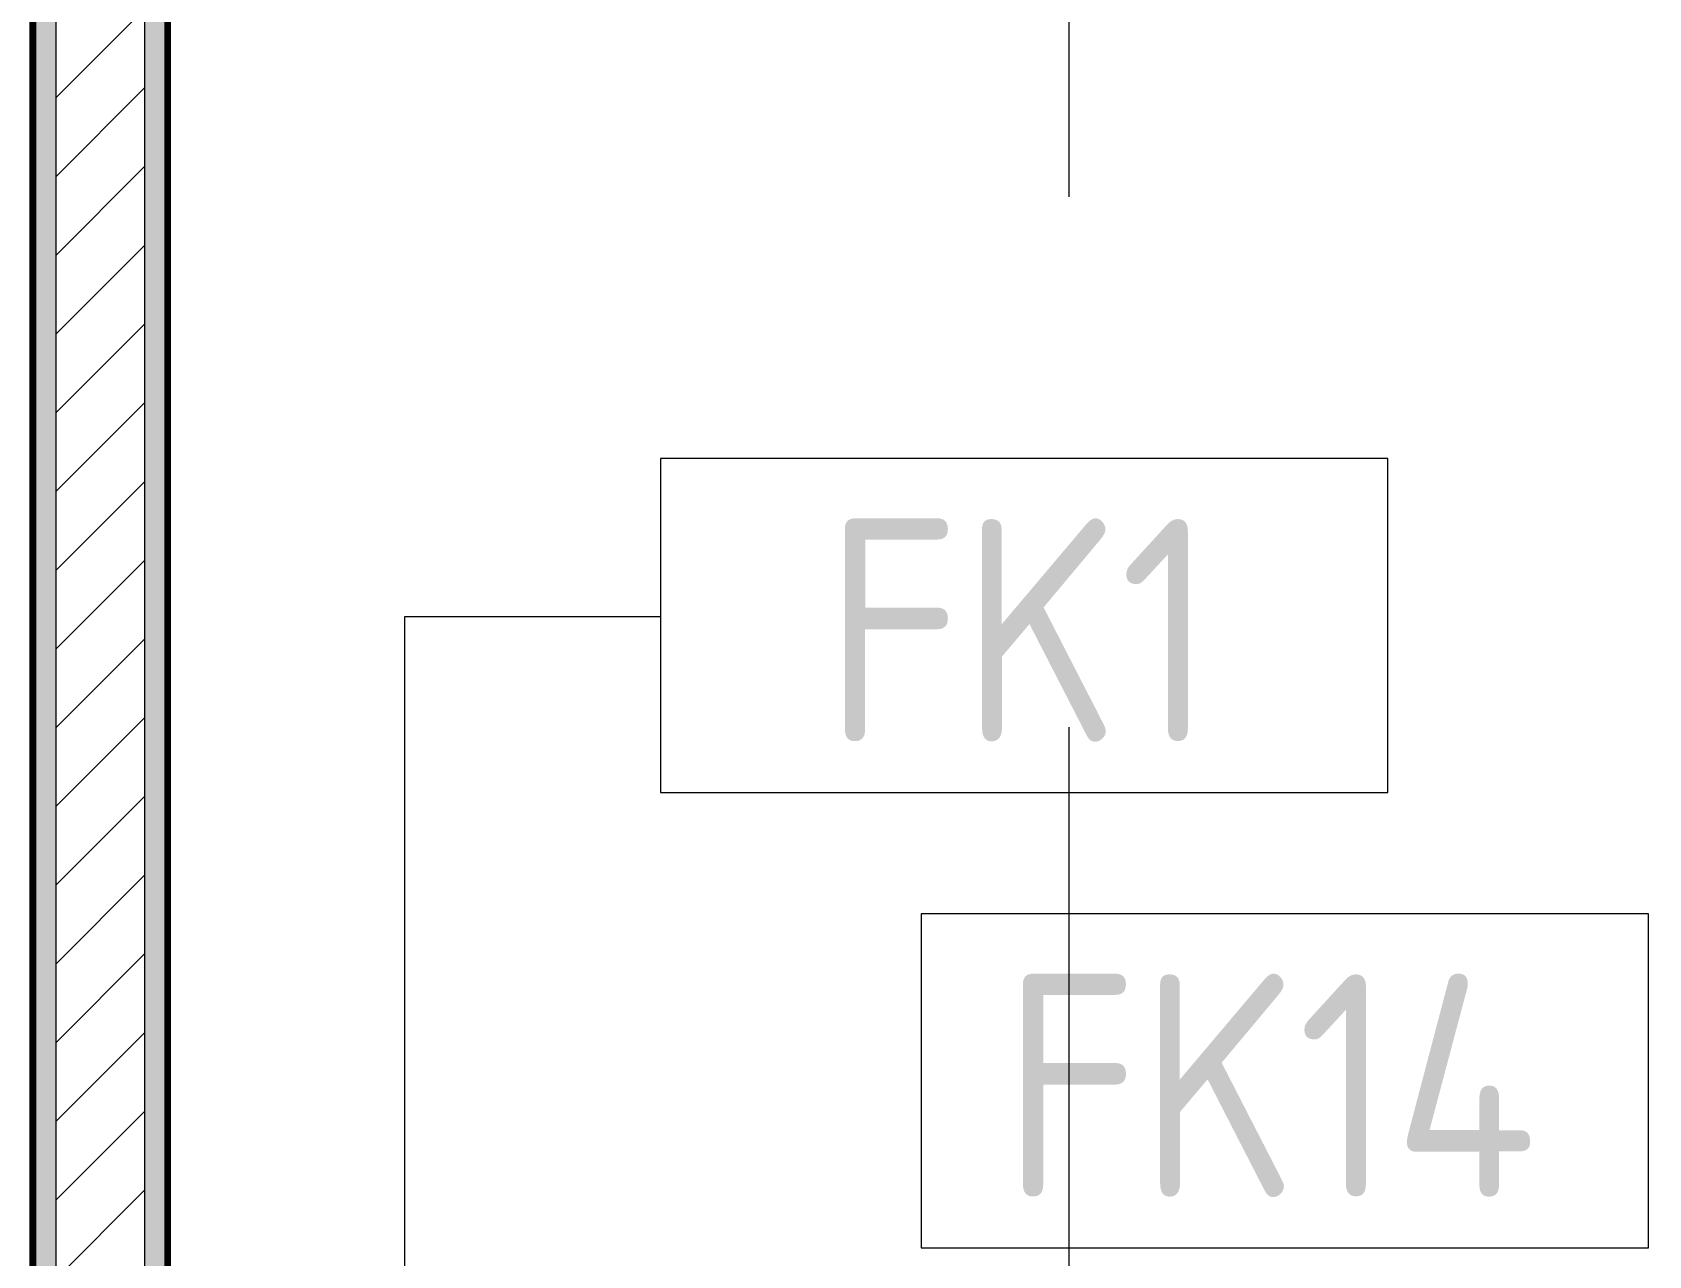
# Model space of a CAD drawing. Header units: millimetres. Extents: x 81731 to 272849, y -8553 to 29000.
# Drawn here: x 91929 to 93380, y 754 to 1853 of the extents above; entities that cross this region are included whole.
import ezdxf

# ---------------------------------------------------------------- set-up
doc = ezdxf.new("R2010")
doc.units = ezdxf.units.MM
doc.linetypes.add('Осевая', pattern=[3175, 635, -476.25, 1587.5, -476.25])
for name, color, linetype, lineweight in [('A-WALL', 7, 'Continuous', 9), ('A-WALL-IDEN', 7, 'Continuous', 9), ('I-WALL', 7, 'Continuous', 9), ('Оси-2', 7, 'Осевая', 9)]:
    doc.layers.add(name, color=color, linetype=linetype, lineweight=lineweight)
doc.layers.add('I-WALL-7', color=7, linetype='Continuous', lineweight=80, true_color=0xff80c0)
doc.styles.add('GOST Common_1', font='GOST_Common.ttf', dxfattribs={"width": 0.9, "height": 200})
pattern_1 = [(0, (0, 0), (121.92, 30.48), [10.058, -81.382, 10.058, -81.382, -487.68]), (0, (0, 0), (121.92, 30.48), [-182.88, 10.058, -172.822, 10.058, -81.382, -213.36]), (0, (0, 0), (121.92, 30.48), [-457.2, 10.058, -50.902, 10.058, -142.342]), (120, (45.72, 15.24), (-87.356454, 90.345817), [10.058, -81.382, 10.058, -81.382, -487.68]), (120, (45.72, 15.24), (-87.356454, 90.345817), [-182.88, 10.058, -172.822, 10.058, -81.382, -213.36]), (120, (45.72, 15.24), (-87.356454, 90.345817), [-457.2, 10.058, -50.902, 10.058, -142.342]), (240, (60.96, 76.2), (-34.563546, -120.825817), [10.058, -81.382, 10.058, -81.382, -487.68]), (240, (60.96, 76.2), (-34.563546, -120.825817), [-182.88, 10.058, -172.822, 10.058, -81.382, -213.36]), (240, (60.96, 76.2), (-34.563546, -120.825817), [-457.2, 10.058, -50.902, 10.058, -142.342])]

# ---------------------------------------------------------------- blocks, each defined once
blk = doc.blocks.new('М_стена_0001 - Типоразмер_без рамки-25382661-План отделки стен 2 этажа в осях 23-33')
at = {"layer": 'A-WALL-IDEN'}
for p, q in [((3.258, 1.523), (-3.273, 1.523)), ((-3.273, 1.523), (-3.273, -1.477)), ((3.258, -1.477), (3.258, 1.523)), ((-3.273, -1.477), (3.258, -1.477))]:
    blk.add_line(p, q, dxfattribs=at)

msp = doc.modelspace()

# ---------------------------------------------------------------- hatches: boundary and pattern name
at = {"layer": 'I-WALL'}
h = msp.add_hatch(dxfattribs=at)
h.set_pattern_fill('FP_5', color=256, style=0, pattern_type=2)
h.set_pattern_definition([(45, (0, 0), (-35.35534, 35.35534), [])])
h.paths.add_polyline_path([(92030, 125), (92029, 3755), (91950, 3755), (91950, 125), (92011.3, 125)])
h.paths.add_polyline_path([(91950, 5155), (92030, 5155), (92030, 10400), (91950, 10400), (91950, 5210)])
h = msp.add_hatch(dxfattribs=at)
h.set_pattern_fill('FP_39', color=256, style=0, pattern_type=2)
h.set_pattern_definition(pattern_1)
h.paths.add_polyline_path([(91930, 100), (91950, 100), (91950, 3700), (91942, 3700), (91942, 3755), (91930, 3755), (91930, 120)])
h.paths.add_polyline_path([(91930, 5155), (91942, 5155), (91942, 5210), (91950, 5210), (91950, 10380), (91930, 10379), (91930, 5175)])
h = msp.add_hatch(dxfattribs=at)
h.set_pattern_fill('FP_39', color=256, style=0, pattern_type=2)
h.set_pattern_definition(pattern_1)
h.paths.add_polyline_path([(92030, 525), (92050, 525), (92050, 3755), (92038, 3755), (92038, 3700), (92030, 3700), (92030, 916.9)])
h.paths.add_polyline_path([(92038, 5155), (92050, 5155), (92050, 6600), (92030, 6600), (92030.8, 5210), (92038, 5210), (92038, 5168.3)])

# ---------------------------------------------------------------- linework, layer by layer
at = {"layer": 'A-WALL'}
for p, q in [((91950, 3700), (91950, 125)), ((92030, 525), (92030, 3700))]:
    msp.add_line(p, q, dxfattribs=at)
at = {"layer": 'A-WALL-IDEN'}
for p, q in [((92263.6, 1328.1), (92493.1, 1328.1)), ((92263.6, 535.5), (92263.6, 1328.1))]:
    msp.add_line(p, q, dxfattribs=at)
at = {"layer": 'I-WALL-7'}
for p, q in [((91929, 3755), (91929, 121)), ((91930, 121), (91930, 3755)), ((92050, 3755), (92050, 520)), ((92051, 520), (92051, 3755))]:
    msp.add_line(p, q, dxfattribs=at)
at = {"layer": 'Оси-2'}
msp.add_line((92860, 593.7), (92860, 19415.1), dxfattribs=at)

# ---------------------------------------------------------------- block references
at = {"layer": 'A-WALL-IDEN', "xscale": 99.99999999999993, "yscale": 99.99999999999993, "zscale": 99.99999999999993}
for p in [(92820.4, 1317.7), (93054.5, 908.8)]:
    msp.add_blockref('М_стена_0001 - Типоразмер_без рамки-25382661-План отделки стен 2 этажа в осях 23-33', p, dxfattribs=at)

# ---------------------------------------------------------------- texts
at = {"layer": 'A-WALL-IDEN', "char_height": 200, "attachment_point": 1, "style": 'GOST Common_1'}
for s, insert, width in [('FK1', (92640.2, 1415.7), 447.342), ('FK14', (92800.1, 1006.8), 627.721)]:
    msp.add_mtext(s, dxfattribs=dict(at, insert=insert, width=width))

doc.saveas('drawing.dxf')
